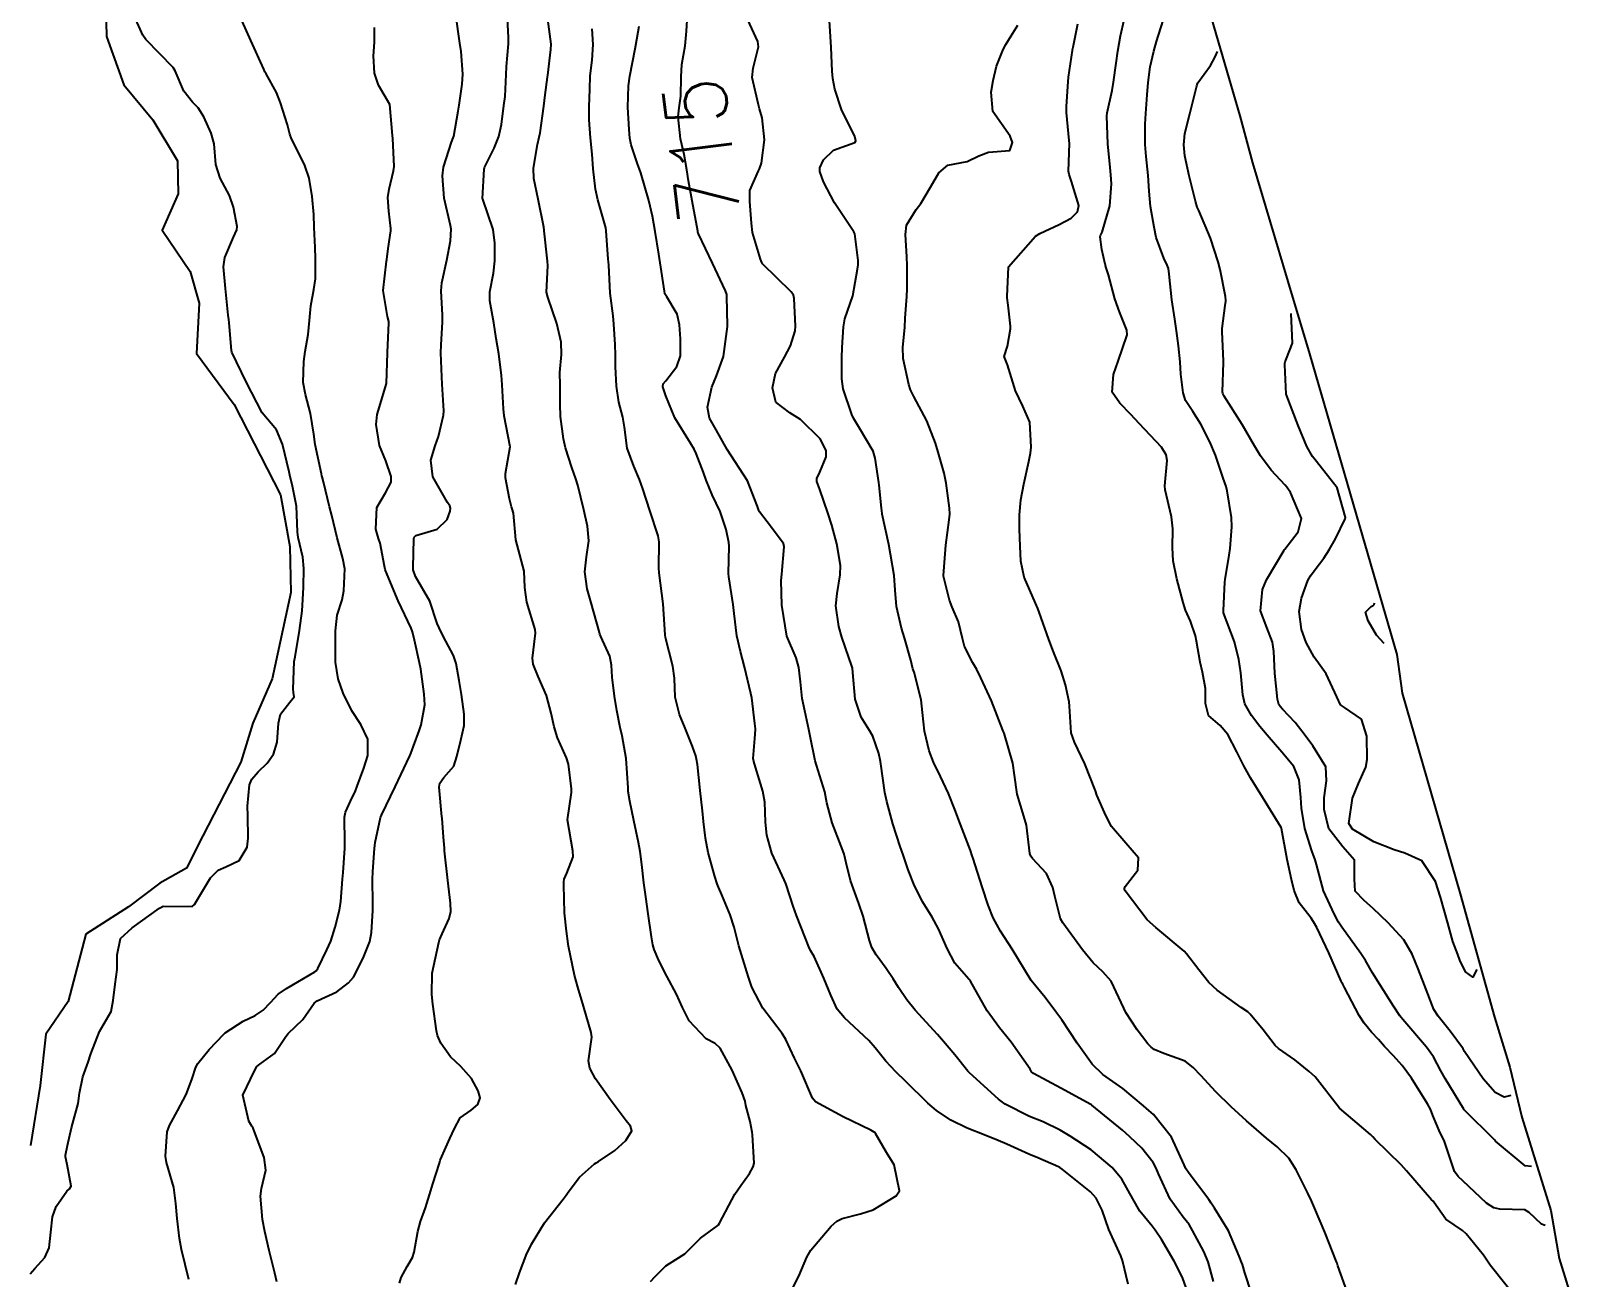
# Model space of a CAD drawing. Header units: metres. Extents: x 292545 to 299085, y 7450245 to 7463078.
# Drawn here: x 298772.6 to 298872.9, y 7451002.4 to 7451082.8 of the extents above; entities that cross this region are included whole.
import ezdxf
from ezdxf.enums import TextEntityAlignment as Align

# ---------------------------------------------------------------- set-up
doc = ezdxf.new("R2010")
doc.units = ezdxf.units.M
for name, color, linetype in [('Area', 45, 'Continuous'), ('Cotas', 45, 'Continuous'), ('Curvas de Nivel 1m', 11, 'Continuous'), ('Curvas de Nivel 5m', 15, 'Continuous'), ('Hidrografia', 140, 'Continuous')]:
    doc.layers.add(name, color=color, linetype=linetype)
doc.styles.add('Style-STANDARD', font='STANDARD.shx')

msp = doc.modelspace()

# ---------------------------------------------------------------- linework, layer by layer
at = {"layer": 'Area'}
msp.add_polyline3d([(298833.03, 7451133.87, 736.77), (298834.98, 7451129.33, 735.72), (298836.08, 7451126.07, 719.38), (298836.87, 7451123.49, 720.57), (298839.16, 7451116.66, 727.77), (298839.82, 7451114.71, 733.89), (298840.52, 7451112.25, 735.98), (298842.47, 7451104.56, 732.48), (298845, 7451096.83, 738.3), (298846.53, 7451090.93, 730.23), (298850.49, 7451077.36, 734.7), (298851.32, 7451074.33, 733.72), (298853.58, 7451066.67, 735.29), (298854.98, 7451062.01, 728.08), (298860.62, 7451042.62, 740.79), (298860.96, 7451040.12, 739.91), (298864.71, 7451027.18, 739.15), (298866.91, 7451019.23, 739.16), (298867.91, 7451016.02, 737.81), (298868.68, 7451012.79, 728.2), (298870.55, 7451006.76, 728.27), (298871.09, 7451003.68, 726.89), (298872.87, 7450997.9, 719.13)], dxfattribs=at)
at = {"layer": 'Curvas de Nivel 1m', "flags": 128}
for points, elevation in [([(298772.49, 7451002.68), (298772.8, 7451003.02), (298773.44, 7451003.74), (298773.72, 7451004.36), (298773.83, 7451005.37), (298773.95, 7451006.36), (298774.18, 7451007.03), (298774.87, 7451008.01), (298775.04, 7451008.17), (298775.14, 7451008.34), (298774.89, 7451009.73), (298774.78, 7451010.23), (298774.78, 7451010.34), (298774.9, 7451010.96), (298775.16, 7451012.09), (298775.22, 7451012.34), (298775.6, 7451013.66), (298775.69, 7451014.33), (298775.89, 7451015.39), (298776.23, 7451016.33), (298776.42, 7451016.87), (298776.98, 7451018.32), (298777.72, 7451019.6), (298777.86, 7451020.31), (298777.97, 7451021.37), (298778.11, 7451022.31), (298778.1, 7451023.26), (298778.33, 7451024.31), (298779.07, 7451025), (298780.83, 7451026.27), (298781.08, 7451026.39), (298782.95, 7451026.38), (298783.09, 7451026.5), (298784.13, 7451028.23), (298784.63, 7451028.71), (298785.11, 7451028.94), (298785.98, 7451029.35), (298786.5, 7451030.21), (298786.56, 7451030.78), (298786.54, 7451032.21), (298786.52, 7451032.84), (298786.64, 7451034.21), (298786.8, 7451034.58), (298787.19, 7451035.05), (298787.78, 7451035.61), (298788.18, 7451036.19), (298788.42, 7451036.97), (298788.52, 7451038.19), (298788.65, 7451038.77), (298789.24, 7451039.55), (298789.52, 7451039.9), (298789.48, 7451040.18), (298789.45, 7451040.38), (298789.53, 7451042.18), (298789.58, 7451042.48), (298789.86, 7451044.17), (298790.03, 7451045.45), (298790.09, 7451046.17), (298790.13, 7451046.97), (298790.15, 7451048.17), (298790.08, 7451048.9), (298789.79, 7451050.17), (298789.74, 7451050.54), (298789.67, 7451052.18), (298789.63, 7451052.41), (298789.41, 7451053.48), (298789.24, 7451054.18), (298789.2, 7451054.4), (298788.78, 7451056.18), (298788.38, 7451057.11), (298787.46, 7451058.2), (298786.42, 7451060.21), (298785.51, 7451062.13), (298785.49, 7451062.22), (298785.33, 7451064.02), (298785.3, 7451064.22), (298785.26, 7451064.5), (298785.1, 7451066.23), (298784.97, 7451067.63), (298785.05, 7451068.23), (298785.6, 7451069.54), (298785.82, 7451070), (298785.85, 7451070.22), (298785.62, 7451071.47), (298785.35, 7451072.22), (298784.75, 7451073.34), (298784.48, 7451074.23), (298784.36, 7451075.55), (298784.17, 7451076.24), (298783.69, 7451077.3), (298783.33, 7451077.87), (298782.96, 7451078.25), (298782.4, 7451078.95), (298781.85, 7451080.27), (298781.73, 7451080.47), (298779.96, 7451082.29), (298779.76, 7451082.57), (298779.23, 7451083.76)], 707), ([(298782.73, 7451002.31), (298782.25, 7451004.26), (298782.13, 7451004.96), (298781.97, 7451006.26), (298781.89, 7451007.22), (298781.76, 7451008.26), (298781.28, 7451009.87), (298781.22, 7451010.27), (298781.33, 7451011.84), (298781.48, 7451012.26), (298782, 7451013.19), (298782.55, 7451014.25), (298782.67, 7451014.52), (298782.95, 7451015.29), (298783.19, 7451016.02), (298783.31, 7451016.25), (298784.05, 7451017.16), (298784.98, 7451018.15), (298785.07, 7451018.23), (298786.23, 7451018.98), (298787, 7451019.35), (298787.52, 7451019.69), (298787.99, 7451020.19), (298788.48, 7451020.72), (298789.02, 7451021.09), (298790.85, 7451022.15), (298790.95, 7451022.23), (298791.04, 7451022.38), (298791.63, 7451023.57), (298791.89, 7451024.14), (298792.17, 7451025.04), (298792.44, 7451026.14), (298792.52, 7451026.7), (298792.64, 7451028.13), (298792.68, 7451028.56), (298792.78, 7451030.13), (298792.79, 7451030.48), (298792.77, 7451032.13), (298792.84, 7451032.45), (298793.16, 7451033.16), (298793.47, 7451033.83), (298793.58, 7451034.13), (298794.02, 7451035.29), (298794.27, 7451036.11), (298794.27, 7451037.17), (298793.81, 7451038.12), (298793.24, 7451039), (298792.68, 7451040.14), (298792.35, 7451041.05), (298792.19, 7451042.14), (298792.18, 7451043.24), (298792.18, 7451044.14), (298792.3, 7451045.15), (298792.61, 7451046.14), (298792.73, 7451046.73), (298792.78, 7451048.14), (298792.67, 7451048.81), (298792.3, 7451050.14), (298791.95, 7451051.58), (298791.81, 7451052.15), (298791.41, 7451053.75), (298791.33, 7451054.07), (298791.31, 7451054.15), (298791.29, 7451054.28), (298790.88, 7451056.16), (298790.78, 7451056.83), (298790.58, 7451058.16), (298790.26, 7451059.38), (298790.11, 7451060.16), (298790.14, 7451061.52), (298790.23, 7451062.16), (298790.42, 7451063.26), (298790.51, 7451064.16), (298790.59, 7451065.11), (298790.79, 7451066.16), (298790.89, 7451066.84), (298790.9, 7451068.16), (298790.88, 7451068.87), (298790.81, 7451070.16), (298790.78, 7451070.99), (298790.69, 7451072.16), (298790.48, 7451073.33), (298790.2, 7451074.16), (298789.66, 7451075.29), (298789.36, 7451075.87), (298789.25, 7451076.18), (298789.09, 7451076.77), (298788.65, 7451078.19), (298788.39, 7451078.87), (298787.72, 7451080.06), (298787.64, 7451080.2), (298787.57, 7451080.36), (298786.72, 7451082.21), (298785.9, 7451084.09)], 708), ([(298803.8, 7451002), (298804.04, 7451002.76), (298804.53, 7451003.99), (298804.62, 7451004.19), (298804.83, 7451004.59), (298805.67, 7451005.98), (298806.86, 7451007.51), (298807.06, 7451007.75), (298807.19, 7451007.96), (298807.91, 7451008.91), (298808.89, 7451009.78), (298808.99, 7451009.84), (298809.15, 7451009.94), (298810.2, 7451010.63), (298810.91, 7451011.28), (298811.29, 7451011.91), (298811.21, 7451012.21), (298810.92, 7451012.55), (298809.89, 7451013.93), (298808.96, 7451015.25), (298808.58, 7451015.94), (298808.49, 7451016.42), (298808.71, 7451017.94), (298808.68, 7451018.25), (298808.17, 7451019.95), (298807.81, 7451021.17), (298807.6, 7451021.95), (298807.2, 7451023.81), (298807.18, 7451023.96), (298807.07, 7451024.79), (298806.96, 7451025.96), (298806.9, 7451027.76), (298806.9, 7451027.96), (298806.93, 7451028.14), (298807.11, 7451028.53), (298807.51, 7451029.58), (298807.49, 7451029.96), (298807.15, 7451031.96), (298807.4, 7451033.73), (298807.41, 7451033.96), (298807.2, 7451035.56), (298807.09, 7451035.96), (298806.5, 7451037.26), (298806.28, 7451037.97), (298806.1, 7451038.84), (298805.8, 7451039.98), (298805.26, 7451041.21), (298804.93, 7451041.99), (298804.89, 7451042.38), (298805.09, 7451043.99), (298805.06, 7451044.23), (298804.52, 7451046), (298804.39, 7451046.94), (298804.36, 7451048), (298803.98, 7451049.38), (298803.82, 7451050.01), (298803.66, 7451051.73), (298803.58, 7451052.01), (298803.53, 7451052.14), (298803.4, 7451052.67), (298803.14, 7451054.01), (298803.14, 7451054.29), (298803.44, 7451056.01), (298803.06, 7451058.01), (298803.02, 7451058.46), (298802.94, 7451060.02), (298802.9, 7451060.61), (298802.71, 7451062.02), (298802.55, 7451063), (298802.39, 7451064.02), (298802.13, 7451065.44), (298802.13, 7451066.02), (298802.38, 7451067.21), (298802.45, 7451068.02), (298802.47, 7451069.15), (298802.36, 7451070.02), (298801.68, 7451071.98), (298801.67, 7451072.03), (298801.77, 7451073.91), (298801.8, 7451074.03), (298802.41, 7451075.28), (298802.72, 7451076.02), (298802.89, 7451076.81), (298803.05, 7451078.02), (298803.12, 7451078.61), (298803.19, 7451080.02), (298803.21, 7451080.54), (298803.35, 7451082.01), (298803.35, 7451082.42), (298803.25, 7451084.02)], 711), ([(298812.49, 7451002.2), (298812.8, 7451002.52), (298813.49, 7451003.2), (298814.53, 7451003.87), (298814.72, 7451003.98), (298814.82, 7451004.08), (298815.71, 7451004.99), (298816.84, 7451005.81), (298816.89, 7451005.85), (298816.95, 7451005.96), (298817.93, 7451007.83), (298818.32, 7451008.38), (298818.88, 7451009.16), (298819.11, 7451009.59), (298819.17, 7451009.82), (298819.07, 7451011.66), (298819.05, 7451011.82), (298818.92, 7451012.5), (298818.65, 7451013.55), (298818.59, 7451013.82), (298818.41, 7451014.35), (298817.77, 7451015.83), (298816.98, 7451017.24), (298816.67, 7451017.54), (298816.08, 7451017.85), (298815, 7451019.01), (298814.57, 7451019.87), (298814.17, 7451020.73), (298813.56, 7451021.88), (298813.04, 7451022.89), (298812.74, 7451023.59), (298812.64, 7451023.9), (298812.55, 7451024.41), (298812.35, 7451025.9), (298812.19, 7451027), (298812.07, 7451027.91), (298811.94, 7451029.09), (298811.83, 7451029.91), (298811.73, 7451030.5), (298811.43, 7451031.91), (298811.17, 7451033.16), (298811.06, 7451033.8), (298811.06, 7451033.91), (298811.06, 7451034.03), (298810.92, 7451035.91), (298810.67, 7451037.37), (298810.55, 7451037.92), (298810.33, 7451039.02), (298810.17, 7451039.93), (298810.03, 7451041.16), (298809.99, 7451041.93), (298809.87, 7451042.52), (298809.29, 7451043.78), (298809.23, 7451043.94), (298809.2, 7451044.04), (298808.68, 7451045.95), (298808.42, 7451046.86), (298808.26, 7451047.95), (298808.38, 7451048.92), (298808.53, 7451049.95), (298808.44, 7451050.89), (298808.2, 7451051.95), (298807.82, 7451053.55), (298807.69, 7451053.96), (298807.42, 7451054.69), (298807.01, 7451055.96), (298806.88, 7451056.54), (298806.69, 7451057.97), (298806.67, 7451058.77), (298806.67, 7451059.97), (298806.66, 7451060.8), (298806.75, 7451061.97), (298806.73, 7451062.76), (298806.46, 7451063.97), (298805.87, 7451065.66), (298805.8, 7451065.98), (298805.87, 7451067.69), (298805.85, 7451067.98), (298805.64, 7451069.94), (298805.64, 7451069.98), (298805.61, 7451070.19), (298805.26, 7451071.99), (298804.98, 7451073.32), (298804.95, 7451073.99), (298805.2, 7451075.52), (298805.32, 7451075.99), (298805.39, 7451076.27), (298805.62, 7451077.98), (298805.71, 7451078.71), (298805.85, 7451079.85), (298805.87, 7451079.98), (298806.08, 7451081.64), (298806.09, 7451081.98), (298805.84, 7451083.91)], 712), ([(298848.8, 7451002.2), (298848.45, 7451003.47), (298848.17, 7451004.13), (298847.45, 7451005.48), (298847.22, 7451005.86), (298846.85, 7451006.33), (298846.01, 7451007.5), (298845.26, 7451009.13), (298845.1, 7451009.51), (298844.9, 7451009.86), (298844.17, 7451010.79), (298843.41, 7451011.53), (298843.14, 7451011.76), (298842.92, 7451011.94), (298840.96, 7451013.56), (298840.93, 7451013.58), (298840.89, 7451013.61), (298838.95, 7451014.65), (298837.2, 7451015.61), (298837.07, 7451015.71), (298836.97, 7451015.88), (298835.74, 7451017.62), (298835, 7451018.55), (298834.21, 7451019.64), (298833.12, 7451021.56), (298833.07, 7451021.65), (298833.03, 7451021.69), (298832.11, 7451022.73), (298831.62, 7451023.67), (298831.07, 7451024.93), (298830.65, 7451025.68), (298830.06, 7451026.66), (298829.52, 7451027.7), (298829.11, 7451028.74), (298828.78, 7451029.7), (298828.59, 7451030.25), (298828.12, 7451031.71), (298827.73, 7451033.15), (298827.61, 7451033.72), (298827.34, 7451035.58), (298827.32, 7451035.72), (298827.21, 7451036.24), (298826.84, 7451037.35), (298826.62, 7451037.73), (298826.07, 7451038.58), (298825.69, 7451039.74), (298825.54, 7451041.47), (298825.51, 7451041.75), (298825.46, 7451041.93), (298825.28, 7451042.44), (298824.83, 7451043.75), (298824.63, 7451044.43), (298824.44, 7451045.76), (298824.53, 7451046.56), (298824.73, 7451047.76), (298824.74, 7451048.36), (298824.51, 7451049.76), (298824.18, 7451050.97), (298823.94, 7451051.76), (298823.41, 7451053.26), (298823.23, 7451053.77), (298823.22, 7451053.97), (298823.42, 7451054.39), (298823.83, 7451055.36), (298823.82, 7451055.77), (298823.44, 7451056.54), (298822.17, 7451057.78), (298821.47, 7451058.21), (298820.57, 7451058.9), (298820.37, 7451059.81), (298820.56, 7451060.74), (298821.13, 7451061.8), (298821.52, 7451062.52), (298821.82, 7451063.5), (298821.85, 7451063.79), (298821.76, 7451065.58), (298821.71, 7451065.79), (298821.56, 7451066.02), (298819.72, 7451067.82), (298819.67, 7451067.9), (298819.59, 7451068.11), (298819.08, 7451069.83), (298819.01, 7451070.43), (298818.91, 7451071.83), (298818.91, 7451072.55), (298819.45, 7451073.82), (298819.53, 7451073.94), (298819.66, 7451074.31), (298819.84, 7451075.82), (298819.69, 7451077.23), (298819.53, 7451077.82), (298819.45, 7451078.08), (298819.05, 7451079.83), (298819.12, 7451080.44), (298819.46, 7451081.82), (298819.42, 7451082.15), (298818.64, 7451083.83)], 716), ([(298788.4, 7451002.18), (298788.27, 7451002.72), (298787.92, 7451004.19), (298787.62, 7451005.41), (298787.48, 7451006.19), (298787.36, 7451007.69), (298787.42, 7451008.19), (298787.69, 7451009.38), (298787.59, 7451010.19), (298786.91, 7451012.02), (298786.85, 7451012.14), (298786.8, 7451012.2), (298786.6, 7451012.53), (298786.21, 7451014.21), (298786.96, 7451015.78), (298787.11, 7451016.05), (298787.31, 7451016.2), (298788.26, 7451016.9), (298788.98, 7451017.98), (298789.14, 7451018.18), (298790.08, 7451019.08), (298790.81, 7451020.15), (298791.01, 7451020.3), (298792.28, 7451020.88), (298793.03, 7451021.46), (298793.34, 7451021.82), (298793.52, 7451022.13), (298794.02, 7451023.14), (298794.39, 7451024.12), (298794.5, 7451024.69), (298794.59, 7451026.11), (298794.6, 7451026.61), (298794.57, 7451028.12), (298794.59, 7451028.64), (298794.7, 7451030.11), (298794.75, 7451030.5), (298795.09, 7451032.11), (298795.1, 7451032.16), (298795.15, 7451032.26), (298796.04, 7451034.1), (298796.4, 7451034.87), (298796.98, 7451036.08), (298797.05, 7451036.24), (298797.21, 7451036.72), (298797.58, 7451037.71), (298797.7, 7451038.08), (298797.94, 7451039.38), (298797.91, 7451040.07), (298797.68, 7451041.67), (298797.61, 7451042.08), (298797.29, 7451043.54), (298797.16, 7451044.08), (298797.06, 7451044.32), (298796.23, 7451046.09), (298795.4, 7451048.04), (298795.38, 7451048.1), (298795.35, 7451048.33), (298795.06, 7451049.8), (298794.96, 7451050.11), (298794.78, 7451050.7), (298794.86, 7451052.11), (298795.4, 7451053.05), (298795.78, 7451053.73), (298795.77, 7451054.1), (298795.43, 7451055.12), (298795.03, 7451056.11), (298794.81, 7451057.46), (298794.87, 7451058.11), (298795.48, 7451060.1), (298795.54, 7451062.07), (298795.54, 7451062.1), (298795.62, 7451064.01), (298795.62, 7451064.1), (298795.54, 7451064.43), (298795.26, 7451066.1), (298795.47, 7451067.99), (298795.49, 7451068.1), (298795.59, 7451068.8), (298795.75, 7451069.95), (298795.76, 7451070.1), (298795.62, 7451071.22), (298795.56, 7451072.1), (298795.64, 7451072.64), (298795.93, 7451073.81), (298795.96, 7451074.1), (298795.88, 7451075.89), (298795.87, 7451076.1), (298795.7, 7451078.1), (298794.95, 7451079.34), (298794.7, 7451080.12), (298794.63, 7451081.23), (298794.71, 7451082.12), (298794.71, 7451083.06)], 709), ([(298821.68, 7451001.79), (298822.06, 7451002.53), (298822.57, 7451003.77), (298822.83, 7451004.22), (298823.55, 7451005.05), (298824.15, 7451005.76), (298824.51, 7451006.09), (298824.85, 7451006.25), (298826.03, 7451006.56), (298826.85, 7451006.82), (298828.34, 7451007.71), (298828.54, 7451008.03), (298828.2, 7451009.71), (298827.71, 7451010.52), (298827.01, 7451011.73), (298826.97, 7451011.79), (298826.91, 7451011.82), (298826.7, 7451011.94), (298824.92, 7451012.81), (298823.14, 7451013.77), (298822.94, 7451014.01), (298822.19, 7451015.78), (298821.79, 7451016.6), (298821.23, 7451017.8), (298820.99, 7451018.19), (298819.73, 7451019.81), (298819.03, 7451021.17), (298818.81, 7451021.82), (298818.7, 7451022.16), (298818.2, 7451023.83), (298817.88, 7451025.03), (298817.63, 7451025.83), (298817.1, 7451027.13), (298816.87, 7451027.61), (298816.79, 7451027.84), (298816.64, 7451028.31), (298816.22, 7451029.85), (298816.05, 7451030.77), (298815.92, 7451031.86), (298815.84, 7451032.54), (298815.7, 7451033.86), (298815.53, 7451035.53), (298815.47, 7451035.87), (298815.42, 7451036.08), (298815.21, 7451036.69), (298814.73, 7451037.87), (298814.36, 7451038.75), (298814.08, 7451039.88), (298814.05, 7451041.1), (298813.93, 7451041.88), (298813.47, 7451043.71), (298813.44, 7451043.89), (298813.32, 7451045.89), (298813.05, 7451047.89), (298813.04, 7451048.2), (298813.06, 7451049.89), (298813, 7451050.27), (298812.46, 7451051.9), (298812.01, 7451053.3), (298811.79, 7451053.91), (298811.43, 7451054.76), (298811, 7451055.92), (298810.82, 7451057.28), (298810.72, 7451057.92), (298810.45, 7451058.9), (298810.3, 7451059.93), (298810.25, 7451061.18), (298810.23, 7451061.93), (298810.21, 7451062.62), (298810.14, 7451063.93), (298810.08, 7451064.47), (298809.9, 7451065.93), (298809.8, 7451067.72), (298809.78, 7451067.94), (298809.77, 7451068.12), (298809.64, 7451069.94), (298809.61, 7451070.13), (298809.1, 7451071.95), (298808.96, 7451072.63), (298808.8, 7451073.95), (298808.74, 7451074.88), (298808.63, 7451075.95), (298808.54, 7451077.1), (298808.55, 7451077.95), (298808.58, 7451079.09), (298808.6, 7451079.95), (298808.73, 7451080.96), (298808.8, 7451081.95), (298808.73, 7451082.98)], 713), ([(298843.29, 7451002.02), (298842.92, 7451003.54), (298842.82, 7451003.84), (298842.05, 7451005.55), (298841.62, 7451006.79), (298841.23, 7451007.56), (298840.87, 7451007.97), (298839.04, 7451009.43), (298838.89, 7451009.54), (298838.81, 7451009.58), (298837.46, 7451010.17), (298836.9, 7451010.41), (298835.48, 7451011.05), (298834.91, 7451011.29), (298834.02, 7451011.64), (298832.92, 7451012.08), (298831.86, 7451012.6), (298830.93, 7451013.22), (298830.37, 7451013.69), (298828.95, 7451015.08), (298828.31, 7451015.71), (298827.66, 7451016.41), (298826.98, 7451017.27), (298826.57, 7451017.73), (298825, 7451019.19), (298824.53, 7451019.75), (298824.12, 7451020.66), (298823.68, 7451021.76), (298823.05, 7451023.14), (298822.82, 7451023.54), (298822.7, 7451023.78), (298822.46, 7451024.38), (298821.9, 7451025.79), (298821.69, 7451026.4), (298821.25, 7451027.8), (298821.21, 7451027.9), (298821.11, 7451028.09), (298820.33, 7451029.81), (298819.99, 7451030.97), (298819.91, 7451031.81), (298819.87, 7451033.11), (298819.74, 7451033.81), (298819.2, 7451035.57), (298819.13, 7451035.82), (298819.11, 7451035.91), (298819.22, 7451037.2), (298819.26, 7451037.78), (298819.26, 7451037.82), (298819.23, 7451038.18), (298819.02, 7451039.82), (298818.97, 7451040.1), (298818.56, 7451041.83), (298818.3, 7451042.81), (298818.07, 7451043.83), (298817.89, 7451045.26), (298817.82, 7451045.84), (298817.55, 7451047.63), (298817.53, 7451047.84), (298817.57, 7451049.62), (298817.55, 7451049.84), (298817.38, 7451050.69), (298816.98, 7451051.85), (298816.47, 7451052.92), (298816.09, 7451053.86), (298815.91, 7451054.35), (298815.44, 7451055.58), (298815.32, 7451055.87), (298815.07, 7451056.25), (298814.07, 7451057.88), (298813.48, 7451059.3), (298813.3, 7451059.89), (298813.31, 7451060.07), (298813.49, 7451060.28), (298814.19, 7451061.19), (298814.42, 7451061.88), (298814.42, 7451062.99), (298814.36, 7451063.88), (298814.22, 7451064.56), (298813.55, 7451065.68), (298813.43, 7451065.89), (298813.39, 7451066.06), (298813.13, 7451067.89), (298813.04, 7451068.44), (298812.8, 7451069.9), (298812.62, 7451070.9), (298812.39, 7451071.9), (298811.87, 7451073.69), (298811.78, 7451073.91), (298811.66, 7451074.26), (298811.25, 7451075.49), (298811.17, 7451075.92), (298811.12, 7451076.48), (298811.03, 7451077.92), (298811.08, 7451079.29), (298811.17, 7451079.92), (298811.5, 7451081.68), (298811.55, 7451081.91), (298811.76, 7451083.14)], 714), ([(298851.24, 7451001.44), (298850.81, 7451002.75), (298850.66, 7451003.29), (298850.6, 7451003.44), (298850.45, 7451003.82), (298849.76, 7451005.45), (298848.86, 7451006.92), (298848.65, 7451007.25), (298848.5, 7451007.47), (298847.22, 7451009.15), (298847, 7451009.49), (298846.96, 7451009.56), (298846.9, 7451009.72), (298846.08, 7451011.5), (298844.93, 7451012.96), (298844.63, 7451013.22), (298844.29, 7451013.52), (298842.95, 7451014.64), (298841.67, 7451015.55), (298840.97, 7451016.21), (298840.01, 7451017.57), (298839.01, 7451019.06), (298838.64, 7451019.59), (298837.94, 7451020.51), (298837.03, 7451021.61), (298835.81, 7451023.62), (298835.07, 7451024.78), (298834.58, 7451025.64), (298834.27, 7451026.46), (298833.87, 7451027.64), (298833.29, 7451029.47), (298833.24, 7451029.65), (298833.13, 7451029.98), (298832.49, 7451031.66), (298832.12, 7451032.62), (298831.71, 7451033.67), (298831.19, 7451034.76), (298830.75, 7451035.68), (298830.47, 7451036.42), (298830.17, 7451037.69), (298830.04, 7451038.89), (298829.94, 7451039.69), (298829.49, 7451041.48), (298829.42, 7451041.7), (298829.28, 7451042.25), (298828.87, 7451043.7), (298828.68, 7451044.33), (298828.35, 7451045.71), (298828.27, 7451046.78), (298828.2, 7451047.71), (298827.97, 7451049.1), (298827.86, 7451049.72), (298827.44, 7451051.67), (298827.43, 7451051.72), (298827.4, 7451052.06), (298827.24, 7451053.55), (298827.22, 7451053.72), (298826.99, 7451055.29), (298826.85, 7451055.73), (298825.98, 7451057.21), (298825.66, 7451057.75), (298825.59, 7451057.87), (298825.47, 7451058.1), (298824.91, 7451059.76), (298824.84, 7451060.41), (298824.83, 7451061.76), (298824.85, 7451062.43), (298824.93, 7451063.76), (298825.02, 7451064.27), (298825.55, 7451065.75), (298825.85, 7451067.48), (298825.88, 7451067.75), (298825.88, 7451068.04), (298825.67, 7451069.75), (298825.66, 7451069.8), (298825.61, 7451069.89), (298824.36, 7451071.76), (298823.65, 7451073.11), (298823.41, 7451073.77), (298823.42, 7451074), (298823.66, 7451074.52), (298824.29, 7451075.14), (298825.67, 7451075.64), (298825.74, 7451075.75), (298825.68, 7451076.03), (298824.81, 7451077.76), (298824.39, 7451079.09), (298824.26, 7451079.76), (298824.2, 7451080.24), (298824.14, 7451081.76), (298824.03, 7451083.5)], 717), ([(298857.48, 7451001.36), (298856.81, 7451003.2), (298856.76, 7451003.37), (298856.72, 7451003.46), (298855.97, 7451005.38), (298855.3, 7451006.94), (298855.11, 7451007.39), (298854.87, 7451007.88), (298854.12, 7451009.4), (298853.65, 7451010.15), (298852.91, 7451010.87), (298852.21, 7451011.43), (298850.92, 7451012.56), (298849.94, 7451013.45), (298848.95, 7451014.43), (298847.97, 7451015.47), (298847.49, 7451016), (298846.97, 7451016.39), (298845.59, 7451016.89), (298844.98, 7451017.16), (298844.77, 7451017.3), (298844.56, 7451017.52), (298843.88, 7451018.42), (298843.15, 7451019.54), (298843.01, 7451019.82), (298842.2, 7451021.55), (298841.66, 7451022.17), (298841.04, 7451022.74), (298840.36, 7451023.57), (298839.08, 7451025.31), (298838.94, 7451025.58), (298838.56, 7451027.05), (298838.43, 7451027.59), (298838.02, 7451028.5), (298837.12, 7451029.46), (298837.01, 7451029.61), (298836.95, 7451029.79), (298836.73, 7451031.61), (298836.57, 7451032.2), (298836.14, 7451033.62), (298835.97, 7451034.84), (298835.85, 7451035.62), (298835.29, 7451037.56), (298835.26, 7451037.63), (298835.22, 7451037.74), (298834.48, 7451039.64), (298833.8, 7451041.11), (298833.53, 7451041.65), (298833.28, 7451042.09), (298832.75, 7451043.13), (298832.61, 7451043.66), (298832.36, 7451044.72), (298831.95, 7451045.67), (298831.78, 7451046.13), (298831.39, 7451047.68), (298831.39, 7451047.72), (298831.54, 7451049.68), (298831.75, 7451051.31), (298831.79, 7451051.67), (298831.78, 7451052.05), (298831.55, 7451053.68), (298831.53, 7451053.79), (298831.42, 7451054.31), (298831.05, 7451055.68), (298830.87, 7451056.25), (298830.32, 7451057.69), (298829.48, 7451059.26), (298829.27, 7451059.7), (298829.16, 7451060.03), (298828.78, 7451061.71), (298828.77, 7451062.45), (298828.89, 7451063.71), (298828.92, 7451064.32), (298829.02, 7451065.71), (298829.05, 7451066.21), (298829.05, 7451067.71), (298829.03, 7451068.27), (298828.94, 7451069.71), (298829, 7451070.32), (298829.62, 7451071.31), (298829.92, 7451071.7), (298830.55, 7451072.77), (298831.08, 7451073.68), (298831.66, 7451074.18), (298832.91, 7451074.41), (298833.66, 7451074.79), (298834.29, 7451075.02), (298835.67, 7451075.13), (298835.83, 7451075.63), (298835.68, 7451076.04), (298834.57, 7451077.64), (298834.47, 7451078.89), (298834.59, 7451079.64), (298834.81, 7451080.56), (298835.24, 7451081.64), (298835.41, 7451081.97), (298835.76, 7451082.51), (298836.18, 7451083.21)], 718), ([(298868.22, 7451001.24), (298866.81, 7451003.02), (298866.63, 7451003.25), (298866.2, 7451003.88), (298865.09, 7451005.27), (298864.84, 7451005.47), (298863.78, 7451006.21), (298863.01, 7451007.3), (298862.95, 7451007.38), (298862.86, 7451007.46), (298861.24, 7451009.32), (298860.89, 7451009.71), (298859.22, 7451011.35), (298859.07, 7451011.51), (298858.92, 7451011.68), (298856.93, 7451013.37), (298855.36, 7451015.39), (298854.97, 7451015.74), (298854.05, 7451016.48), (298852.98, 7451017.22), (298852.77, 7451017.42), (298851.99, 7451018.43), (298851.17, 7451019.44), (298851.01, 7451019.59), (298850.58, 7451019.87), (298849.03, 7451020.97), (298848.5, 7451021.47), (298847.85, 7451022.28), (298847.05, 7451023.33), (298846.9, 7451023.49), (298845.08, 7451025.01), (298844.51, 7451025.52), (298843.1, 7451027.38), (298843.05, 7451027.48), (298843.05, 7451027.53), (298843.1, 7451027.66), (298843.92, 7451028.72), (298843.97, 7451029.52), (298843.14, 7451030.46), (298842.23, 7451031.54), (298841.86, 7451032.25), (298841.28, 7451033.56), (298841.18, 7451033.83), (298840.5, 7451035.57), (298839.83, 7451036.96), (298839.62, 7451037.58), (298839.52, 7451039.3), (298839.49, 7451039.58), (298839.26, 7451040.66), (298838.97, 7451041.58), (298838.49, 7451042.79), (298838.18, 7451043.59), (298837.56, 7451045.35), (298837.47, 7451045.6), (298837.32, 7451045.94), (298836.59, 7451047.61), (298836.38, 7451048.64), (298836.34, 7451049.62), (298836.29, 7451050.71), (298836.29, 7451051.62), (298836.38, 7451052.59), (298836.56, 7451053.61), (298836.88, 7451055.06), (298836.99, 7451055.61), (298837.04, 7451056), (298836.95, 7451057.61), (298836.5, 7451058.64), (298836.03, 7451059.62), (298835.51, 7451061.3), (298835.38, 7451061.63), (298835.3, 7451061.85), (298835.52, 7451062.5), (298835.71, 7451063.63), (298835.71, 7451063.8), (298835.55, 7451065.16), (298835.49, 7451065.63), (298835.49, 7451065.7), (298835.58, 7451067.63), (298837.31, 7451069.6), (298837.6, 7451069.78), (298838.85, 7451070.35), (298839.61, 7451070.77), (298840.03, 7451071.17), (298840.11, 7451071.58), (298839.65, 7451073.12), (298839.48, 7451073.58), (298839.44, 7451073.8), (298839.51, 7451075.58), (298839.5, 7451075.76), (298839.32, 7451077.58), (298839.32, 7451077.97), (298839.42, 7451079.58), (298839.45, 7451079.86), (298839.71, 7451081.58), (298839.71, 7451081.61), (298839.75, 7451081.78), (298840.04, 7451083.3)], 719), ([(298869.3, 7451009.6), (298868.89, 7451009.65), (298866.98, 7451011.25), (298866.91, 7451011.32), (298864.96, 7451013.27), (298864.93, 7451013.31), (298863.73, 7451015.29), (298863.46, 7451015.78), (298862.98, 7451016.67), (298862.54, 7451017.3), (298861, 7451019.08), (298860.89, 7451019.21), (298860.8, 7451019.32), (298860.4, 7451019.94), (298859.52, 7451021.34), (298859.04, 7451022.09), (298858.59, 7451022.89), (298858.3, 7451023.35), (298857.08, 7451025.03), (298856.86, 7451025.37), (298856.57, 7451025.89), (298855.88, 7451027.38), (298855.43, 7451029.08), (298855.36, 7451029.39), (298855.13, 7451029.96), (298854.68, 7451031.4), (298854.47, 7451032.71), (298854.42, 7451033.4), (298854.33, 7451034.55), (298853.98, 7451035.41), (298853.21, 7451036.33), (298852.25, 7451037.43), (298851.79, 7451037.99), (298851.24, 7451038.7), (298850.81, 7451039.44), (298850.68, 7451040.02), (298850.56, 7451041.45), (298850.42, 7451042.31), (298850.15, 7451043.45), (298849.45, 7451045.32), (298849.43, 7451045.46), (298849.52, 7451047.28), (298849.54, 7451047.46), (298849.8, 7451049.02), (298849.86, 7451049.45), (298849.98, 7451050.86), (298849.95, 7451051.45), (298849.68, 7451053.18), (298849.61, 7451053.46), (298849.42, 7451053.99), (298849.05, 7451055.09), (298848.93, 7451055.47), (298848.57, 7451056.34), (298847.97, 7451057.47), (298847.47, 7451058.29), (298847, 7451059.01), (298846.83, 7451059.49), (298846.7, 7451060.7), (298846.65, 7451061.49), (298846.55, 7451062.52), (298846.41, 7451063.5), (298846.3, 7451064.25), (298846.1, 7451065.5), (298845.94, 7451067.15), (298845.89, 7451067.51), (298845.81, 7451067.73), (298845.59, 7451068.19), (298845.11, 7451069.51), (298844.96, 7451070.17), (298844.74, 7451071.52), (298844.65, 7451072.51), (298844.59, 7451073.52), (298844.45, 7451074.73), (298844.4, 7451075.52), (298844.39, 7451076.82), (298844.43, 7451077.52), (298844.52, 7451078.72), (298844.59, 7451079.52), (298844.72, 7451080.53), (298844.94, 7451081.52), (298845.12, 7451082.15), (298845.54, 7451083.51)], 721), ([(298867.96, 7451014.19), (298867.53, 7451014.08), (298866.95, 7451014.38), (298866.19, 7451015.26), (298864.98, 7451017.03), (298864.9, 7451017.19), (298864.84, 7451017.27), (298864.05, 7451018.34), (298863.28, 7451019.3), (298863.01, 7451019.74), (298862.39, 7451021.31), (298862, 7451022.36), (298861.61, 7451023.31), (298861.07, 7451024.22), (298860.05, 7451025.33), (298859.09, 7451026.24), (298858.52, 7451026.77), (298857.94, 7451027.36), (298857.88, 7451028.13), (298857.89, 7451029.36), (298857.14, 7451030.23), (298856.23, 7451031.38), (298855.93, 7451032.62), (298855.94, 7451033.38), (298856.08, 7451034.48), (298856.03, 7451035.38), (298855.21, 7451036.74), (298854.7, 7451037.4), (298854.07, 7451038.24), (298853.24, 7451039.09), (298853.09, 7451039.26), (298853, 7451039.41), (298852.93, 7451039.74), (298852.74, 7451041.42), (298852.68, 7451042.81), (298852.61, 7451043.42), (298852.23, 7451044.36), (298851.83, 7451045.43), (298851.96, 7451046.81), (298852.22, 7451047.43), (298853.36, 7451049.36), (298853.38, 7451049.39), (298853.39, 7451049.41), (298854.26, 7451050.53), (298854.48, 7451051.4), (298853.75, 7451053.07), (298853.52, 7451053.41), (298853.41, 7451053.54), (298852.51, 7451054.51), (298851.83, 7451055.43), (298851.44, 7451056.09), (298850.64, 7451057.45), (298849.48, 7451059.29), (298849.4, 7451059.46), (298849.38, 7451059.57), (298849.44, 7451061.46), (298849.44, 7451061.53), (298849.35, 7451063.46), (298849.35, 7451063.64), (298849.55, 7451065.12), (298849.6, 7451065.41), (298849.6, 7451065.46), (298849.56, 7451065.7), (298849.22, 7451067.46), (298849.1, 7451067.95), (298848.61, 7451069.47), (298847.85, 7451071.25), (298847.74, 7451071.48), (298847.63, 7451071.85), (298847.23, 7451073.49), (298846.95, 7451074.77), (298846.88, 7451075.49), (298846.95, 7451076.22), (298847.27, 7451077.49), (298847.72, 7451079.29), (298847.76, 7451079.44), (298847.79, 7451079.48), (298848.6, 7451080.61), (298848.9, 7451081.16), (298849.06, 7451081.51)], 722), ([(298865.78, 7451022.31), (298865.52, 7451021.82), (298865.04, 7451022.17), (298864.68, 7451022.91), (298864.54, 7451023.28), (298864.23, 7451024.12), (298863.9, 7451025.29), (298863.43, 7451026.97), (298863.11, 7451027.99), (298862.22, 7451029.31), (298861.13, 7451029.81), (298860.44, 7451030.02), (298859.14, 7451030.55), (298857.76, 7451031.36), (298857.53, 7451031.73), (298857.76, 7451033.36), (298858.14, 7451034.31), (298858.61, 7451035.35), (298858.7, 7451035.85), (298858.68, 7451037.35), (298858.34, 7451038.46), (298857.24, 7451039.2), (298856.99, 7451039.37), (298856.74, 7451039.89), (298856.05, 7451041.38), (298855.28, 7451042.45), (298854.76, 7451043.4), (298854.47, 7451044.23), (298854.33, 7451045.4), (298854.46, 7451046.26), (298854.88, 7451047.39), (298855.05, 7451047.69), (298855.35, 7451048.1), (298855.91, 7451048.83), (298856.26, 7451049.38), (298856.67, 7451050.08), (298857.29, 7451051.37), (298857.31, 7451051.46), (298856.76, 7451053.38), (298855.43, 7451055.06), (298855.17, 7451055.39), (298854.81, 7451056.03), (298854.26, 7451057.4), (298853.48, 7451059.41), (298853.39, 7451061.3), (298853.39, 7451061.41), (298853.41, 7451061.5), (298853.51, 7451061.72), (298853.88, 7451062.69), (298853.81, 7451064.61)], 723), ([(298859.79, 7451043.34), (298859.3, 7451043.87), (298858.76, 7451044.8), (298858.59, 7451045.35), (298858.96, 7451045.71), (298859.1, 7451045.78), (298859.15, 7451045.84), (298859.17, 7451045.95)], 724)]:
    msp.add_lwpolyline(points, dxfattribs=dict(at, elevation=elevation))
at = {"layer": 'Curvas de Nivel 5m', "flags": 128}
for points, elevation in [([(298796.31, 7451002.09), (298796.43, 7451002.45), (298796.81, 7451003.15), (298797.15, 7451003.74), (298797.26, 7451004.08), (298797.49, 7451005.42), (298797.67, 7451006.07), (298797.98, 7451006.94), (298798.34, 7451008.07), (298798.46, 7451008.48), (298798.89, 7451009.82), (298798.94, 7451010.01), (298798.96, 7451010.06), (298799.55, 7451011.41), (298799.85, 7451012.05), (298800.22, 7451012.75), (298800.93, 7451013.25), (298801.37, 7451013.6), (298801.51, 7451014.03), (298801.39, 7451014.48), (298800.96, 7451015.28), (298800.26, 7451016.05), (298799.6, 7451016.68), (298798.98, 7451017.56), (298798.76, 7451018.06), (298798.7, 7451018.35), (298798.47, 7451020.07), (298798.39, 7451020.7), (298798.42, 7451022.07), (298798.53, 7451022.57), (298798.84, 7451024.06), (298798.89, 7451024.23), (298799.06, 7451024.61), (298799.52, 7451025.61), (298799.62, 7451026.05), (298799.61, 7451026.58), (298799.43, 7451028.06), (298799.22, 7451029.97), (298799.21, 7451030.06), (298799.21, 7451030.13), (298799.14, 7451030.84), (298799.07, 7451032.06), (298799.05, 7451032.16), (298798.86, 7451034.06), (298798.92, 7451034.32), (298799.18, 7451034.7), (298799.82, 7451035.42), (298800.02, 7451036.05), (298800.26, 7451037.09), (298800.49, 7451038.04), (298800.49, 7451038.78), (298800.31, 7451040.04), (298800.16, 7451040.95), (298799.96, 7451042.05), (298799.79, 7451042.56), (298799.29, 7451043.49), (298798.99, 7451044.06), (298798.75, 7451044.62), (298798.26, 7451046.07), (298797.34, 7451047.66), (298797.2, 7451048.08), (298797.19, 7451048.24), (298797.23, 7451050.08), (298797.25, 7451050.19), (298797.37, 7451050.29), (298798.74, 7451050.7), (298799.38, 7451051.34), (298799.58, 7451051.86), (298799.6, 7451052.06), (298799.55, 7451052.22), (298799.4, 7451052.43), (298798.47, 7451054.07), (298798.34, 7451055.16), (298798.62, 7451056.07), (298798.82, 7451056.69), (298799.16, 7451058.06), (298799.18, 7451058.34), (298799.06, 7451060.06), (298799.04, 7451060.52), (298798.98, 7451062.07), (298798.99, 7451062.59), (298799.08, 7451064.06), (298799.09, 7451064.51), (298799.01, 7451066.07), (298799.04, 7451066.6), (298799.37, 7451068.06), (298799.6, 7451069.29), (298799.64, 7451070.05), (298799.61, 7451070.29), (298799.19, 7451072.06), (298799.09, 7451073.5), (298799.16, 7451074.06), (298799.67, 7451075.67), (298799.77, 7451075.95), (298799.81, 7451076.05), (298800.09, 7451077.66), (298800.15, 7451078.05), (298800.35, 7451079.41), (298800.4, 7451080.04), (298800.28, 7451081.51), (298800.2, 7451082.05), (298799.94, 7451083.88)], 710), ([(298847.15, 7451001.49), (298846.8, 7451002.46), (298846.27, 7451003.5), (298845.45, 7451004.89), (298845.04, 7451005.51), (298844.85, 7451005.75), (298844.05, 7451006.72), (298843.59, 7451007.53), (298842.88, 7451008.79), (298842.26, 7451009.55), (298840.9, 7451010.68), (298839.55, 7451011.57), (298838.92, 7451011.95), (298837.82, 7451012.49), (298836.93, 7451012.84), (298835.37, 7451013.63), (298834.94, 7451013.95), (298833.07, 7451015.65), (298832.96, 7451015.76), (298832.11, 7451016.8), (298831.39, 7451017.67), (298830.99, 7451018.13), (298829.56, 7451019.69), (298829.02, 7451020.36), (298828.48, 7451021.16), (298828.15, 7451021.71), (298827.7, 7451022.38), (298827.05, 7451023.26), (298826.77, 7451023.73), (298826.61, 7451024.18), (298826.21, 7451025.74), (298825.93, 7451026.57), (298825.49, 7451027.74), (298825.4, 7451028.04), (298825.12, 7451029.19), (298824.98, 7451029.75), (298824.89, 7451029.98), (298824.2, 7451031.76), (298823.87, 7451033.06), (298823.73, 7451033.76), (298823.2, 7451035.49), (298823.12, 7451035.77), (298822.79, 7451037.35), (298822.71, 7451037.78), (298822.44, 7451038.99), (298822.28, 7451039.78), (298822.17, 7451040.87), (298822.06, 7451041.79), (298821.89, 7451042.4), (298821.29, 7451043.8), (298820.97, 7451045.8), (298820.93, 7451047.39), (298820.96, 7451047.8), (298821.12, 7451049.56), (298821.07, 7451049.79), (298820.02, 7451051.17), (298819.53, 7451051.82), (298819.48, 7451051.9), (298819.4, 7451052.17), (298818.76, 7451053.83), (298817.43, 7451055.84), (298816.73, 7451057.12), (298816.3, 7451057.86), (298816.18, 7451058.57), (298816.46, 7451059.86), (298816.76, 7451060.59), (298817.21, 7451061.84), (298817.46, 7451063.77), (298817.46, 7451063.84), (298817.42, 7451065.71), (298817.41, 7451065.84), (298817.33, 7451066.07), (298816.5, 7451067.85), (298815.6, 7451069.74), (298815.56, 7451069.82), (298815.55, 7451069.86), (298815.54, 7451069.92), (298815.18, 7451071.87), (298814.94, 7451073.17), (298814.83, 7451073.87), (298814.66, 7451074.87), (298814.44, 7451075.88), (298814.29, 7451077.29), (298814.34, 7451077.88), (298814.46, 7451078.63), (298814.47, 7451079.88), (298814.51, 7451080.66), (298814.73, 7451081.88), (298814.82, 7451082.82), (298814.88, 7451083.87)], 715), ([(298870.19, 7451005.81), (298869.95, 7451005.89), (298869.15, 7451006.64), (298868.86, 7451006.81), (298867.25, 7451006.86), (298866.86, 7451006.94), (298866.4, 7451007.25), (298864.88, 7451008.68), (298864.58, 7451008.97), (298864.34, 7451009.28), (298864.05, 7451010.13), (298863.66, 7451011.29), (298863.41, 7451011.78), (298862.93, 7451012.89), (298862.78, 7451013.3), (298862.59, 7451013.65), (298861.57, 7451015.31), (298860.97, 7451016.12), (298860.4, 7451016.75), (298859.83, 7451017.34), (298859.43, 7451017.79), (298858.99, 7451018.26), (298858.5, 7451018.85), (298858.19, 7451019.35), (298857.25, 7451021.15), (298857.13, 7451021.37), (298857.09, 7451021.43), (298857.03, 7451021.56), (298856.23, 7451023.38), (298855.45, 7451025.01), (298855.25, 7451025.39), (298855.09, 7451025.62), (298854.32, 7451026.62), (298853.99, 7451027.41), (298853.82, 7451028.12), (298853.55, 7451029.41), (298853.17, 7451031.4), (298853.17, 7451031.42), (298853.15, 7451031.47), (298851.96, 7451033.43), (298851.19, 7451034.67), (298850.75, 7451035.44), (298850.31, 7451036.35), (298849.71, 7451037.46), (298849.23, 7451038.05), (298848.47, 7451038.7), (298848.29, 7451039.47), (298848.29, 7451040.44), (298848.09, 7451041.48), (298847.93, 7451042.13), (298847.7, 7451043.48), (298847.63, 7451043.82), (298847.31, 7451044.77), (298847, 7451045.49), (298846.84, 7451045.98), (298846.43, 7451047.5), (298846.2, 7451048.66), (298846.15, 7451049.5), (298846.17, 7451050.72), (298846.09, 7451051.5), (298845.68, 7451053.24), (298845.65, 7451053.51), (298845.8, 7451055.13), (298845.75, 7451055.51), (298845.44, 7451055.99), (298844, 7451057.52), (298843.47, 7451058.1), (298842.76, 7451058.83), (298842.27, 7451059.55), (298842.35, 7451060.69), (298842.66, 7451061.54), (298843.22, 7451063.23), (298843.21, 7451063.53), (298842.73, 7451064.73), (298842.44, 7451065.55), (298842.02, 7451067.11), (298841.88, 7451067.56), (298841.82, 7451067.79), (298841.59, 7451068.75), (298841.49, 7451069.56), (298841.51, 7451069.65), (298841.61, 7451069.85), (298842.12, 7451071.55), (298842.22, 7451072.97), (298842.18, 7451073.55), (298842.13, 7451074.02), (298841.99, 7451075.56), (298841.91, 7451077.33), (298841.94, 7451077.55), (298842.26, 7451079), (298842.35, 7451079.54), (298842.51, 7451080.76), (298842.62, 7451081.54), (298842.79, 7451082.51), (298843.04, 7451083.54)], 720)]:
    msp.add_lwpolyline(points, dxfattribs=dict(at, elevation=elevation))
at = {"layer": 'Hidrografia'}
msp.add_lwpolyline([(298777.36, 7451085.26), (298777.43, 7451082.47), (298778.54, 7451079.35), (298780.4, 7451077.11), (298781.99, 7451074.45), (298782.05, 7451072.32), (298781.02, 7451069.98), (298782.82, 7451067.33), (298783.4, 7451065.27), (298783.23, 7451062.03), (298785.65, 7451058.75), (298788.65, 7451052.93), (298789.24, 7451049.59), (298789.3, 7451046.63), (298788.1, 7451041.06), (298786.85, 7451038.2), (298786.09, 7451035.69), (298783.64, 7451030.94), (298782.58, 7451028.84), (298780.85, 7451027.88), (298778.85, 7451026.36), (298776.09, 7451024.6), (298774.95, 7451020.24), (298773.5, 7451018.14), (298773.15, 7451014.83), (298772.53, 7451010.97)], dxfattribs=at)

# ---------------------------------------------------------------- texts
at = {"layer": 'Cotas', "style": 'Style-STANDARD'}
msp.add_text('715', height=4, rotation=96.9904, dxfattribs=at).set_placement((298815.78, 7451075.15, 715), align=Align.MIDDLE_CENTER)

doc.saveas('drawing.dxf')
